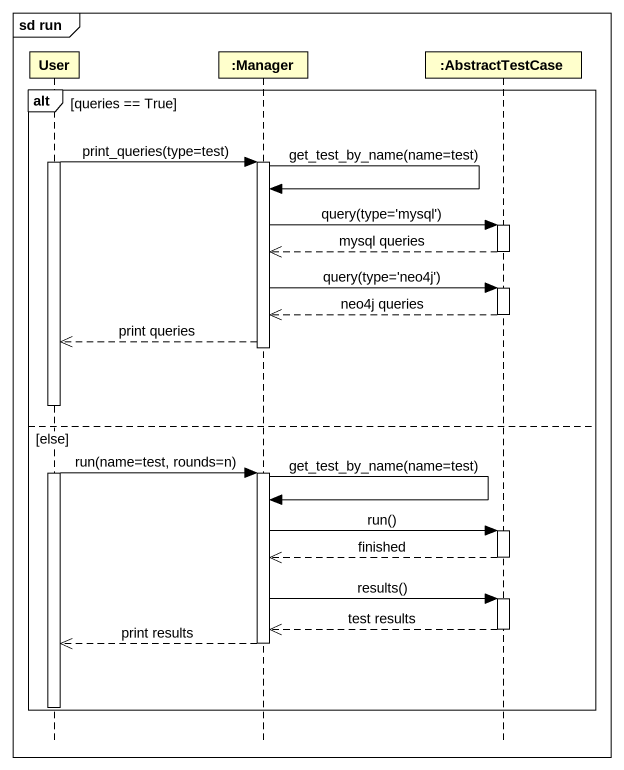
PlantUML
@startuml
mainframe sd run
hide footbox
participant User
participant ":Manager" as Manager
participant ":AbstractTestCase" as AbstractTestCase

alt queries == True
  activate User
  User -> Manager : print_queries(type=test)
  activate Manager
  Manager -> Manager : get_test_by_name(name=test)
  Manager -> AbstractTestCase : query(type='mysql')
  activate AbstractTestCase
  AbstractTestCase -->> Manager : mysql queries
  deactivate AbstractTestCase
  Manager -> AbstractTestCase : query(type='neo4j')
  activate AbstractTestCase
  AbstractTestCase -->> Manager : neo4j queries
  deactivate AbstractTestCase
  Manager -->> User : print queries
  deactivate Manager
else else
  User -> Manager : run(name=test, rounds=n)
  activate Manager
  Manager -> Manager : get_test_by_name(name=test)
  Manager -> AbstractTestCase : run()
  activate AbstractTestCase
  AbstractTestCase -->> Manager : finished
  deactivate AbstractTestCase
  Manager -> AbstractTestCase : results()
  activate AbstractTestCase
  AbstractTestCase -->> Manager : test results
  deactivate AbstractTestCase
  Manager -->> User : print results
  deactivate Manager
  deactivate User
end
@enduml
